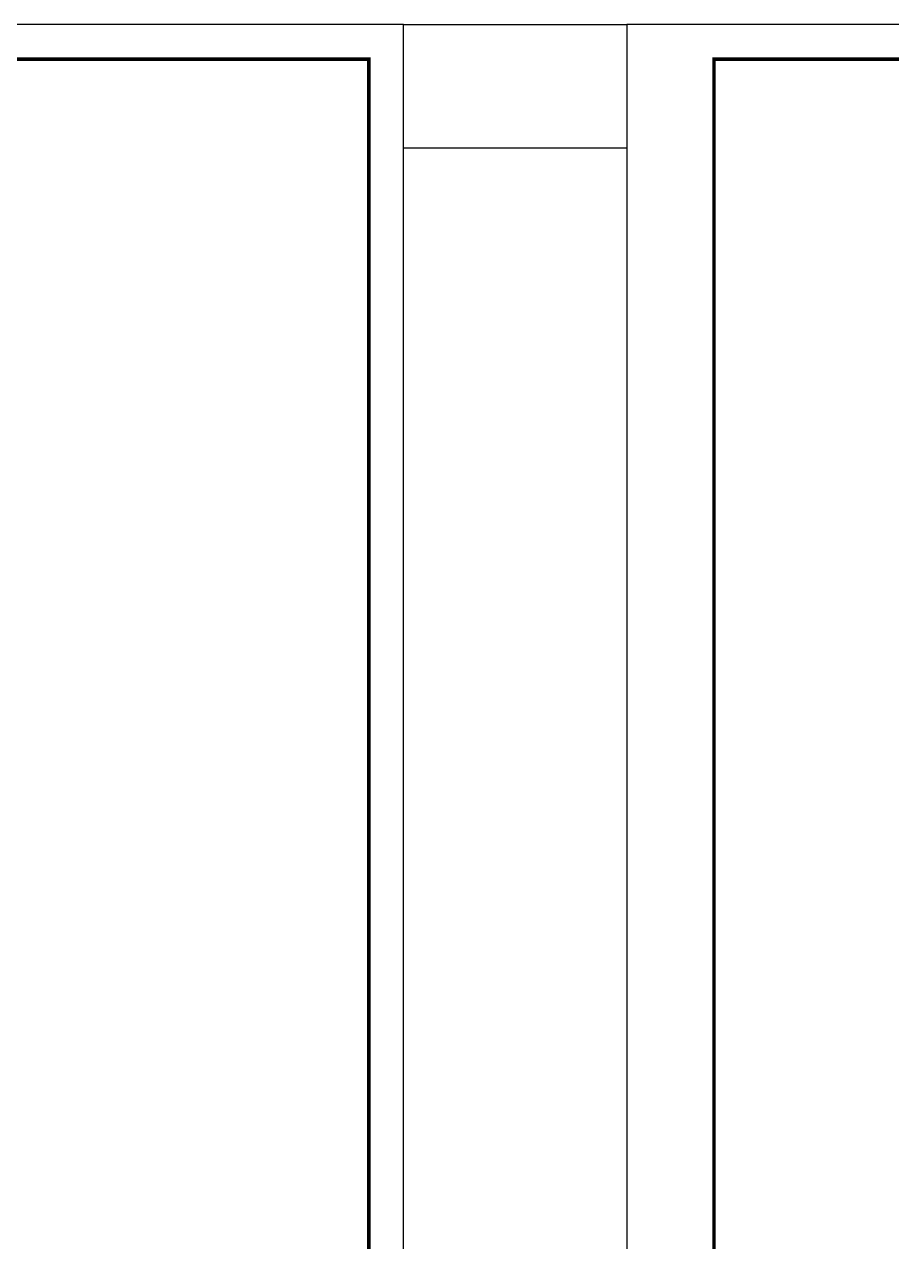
# Model space of a CAD drawing. Extents: x 5394041 to 5729212, y -433068 to -301615.
# Drawn here: x 5481372 to 5506274, y -396497 to -361551 of the extents above; entities that cross this region are included whole.
import ezdxf

# ---------------------------------------------------------------- set-up
doc = ezdxf.new("R2010")
doc.units = 0
doc.header["$LTSCALE"] = 1000
doc.header["$MEASUREMENT"] = 0
doc.layers.add('_0', color=7, linetype='CONTINUOUS', lineweight=25)
doc.layers.add('PUB_TITLE', color=4, linetype='CONTINUOUS')

msp = doc.modelspace()

# ---------------------------------------------------------------- linework, layer by layer
at = {"layer": '_0', "color": 0}
msp.add_lwpolyline([(5492262.3, -361550.6), (5498674.7, -361550.6), (5498674.7, -365104), (5492262.3, -365104)], close=True, dxfattribs=at)
at = {"layer": 'PUB_TITLE', "color": 4}
for points in [[(5408162.3, -420950.6), (5492262.3, -420950.6), (5492262.3, -361550.6), (5408162.3, -361550.6)], [(5498674.7, -420950.6), (5582774.7, -420950.6), (5582774.7, -361550.6), (5498674.7, -361550.6)]]:
    msp.add_lwpolyline(points, close=True, dxfattribs=at)
at = {"layer": 'PUB_TITLE', "color": 4, "const_width": 100}
for points in [[(5410662.3, -419950.6), (5491262.3, -419950.6), (5491262.3, -362550.6), (5410662.3, -362550.6)], [(5501174.7, -419950.6), (5581774.7, -419950.6), (5581774.7, -362550.6), (5501174.7, -362550.6)]]:
    msp.add_lwpolyline(points, close=True, dxfattribs=at)

doc.saveas('drawing.dxf')
